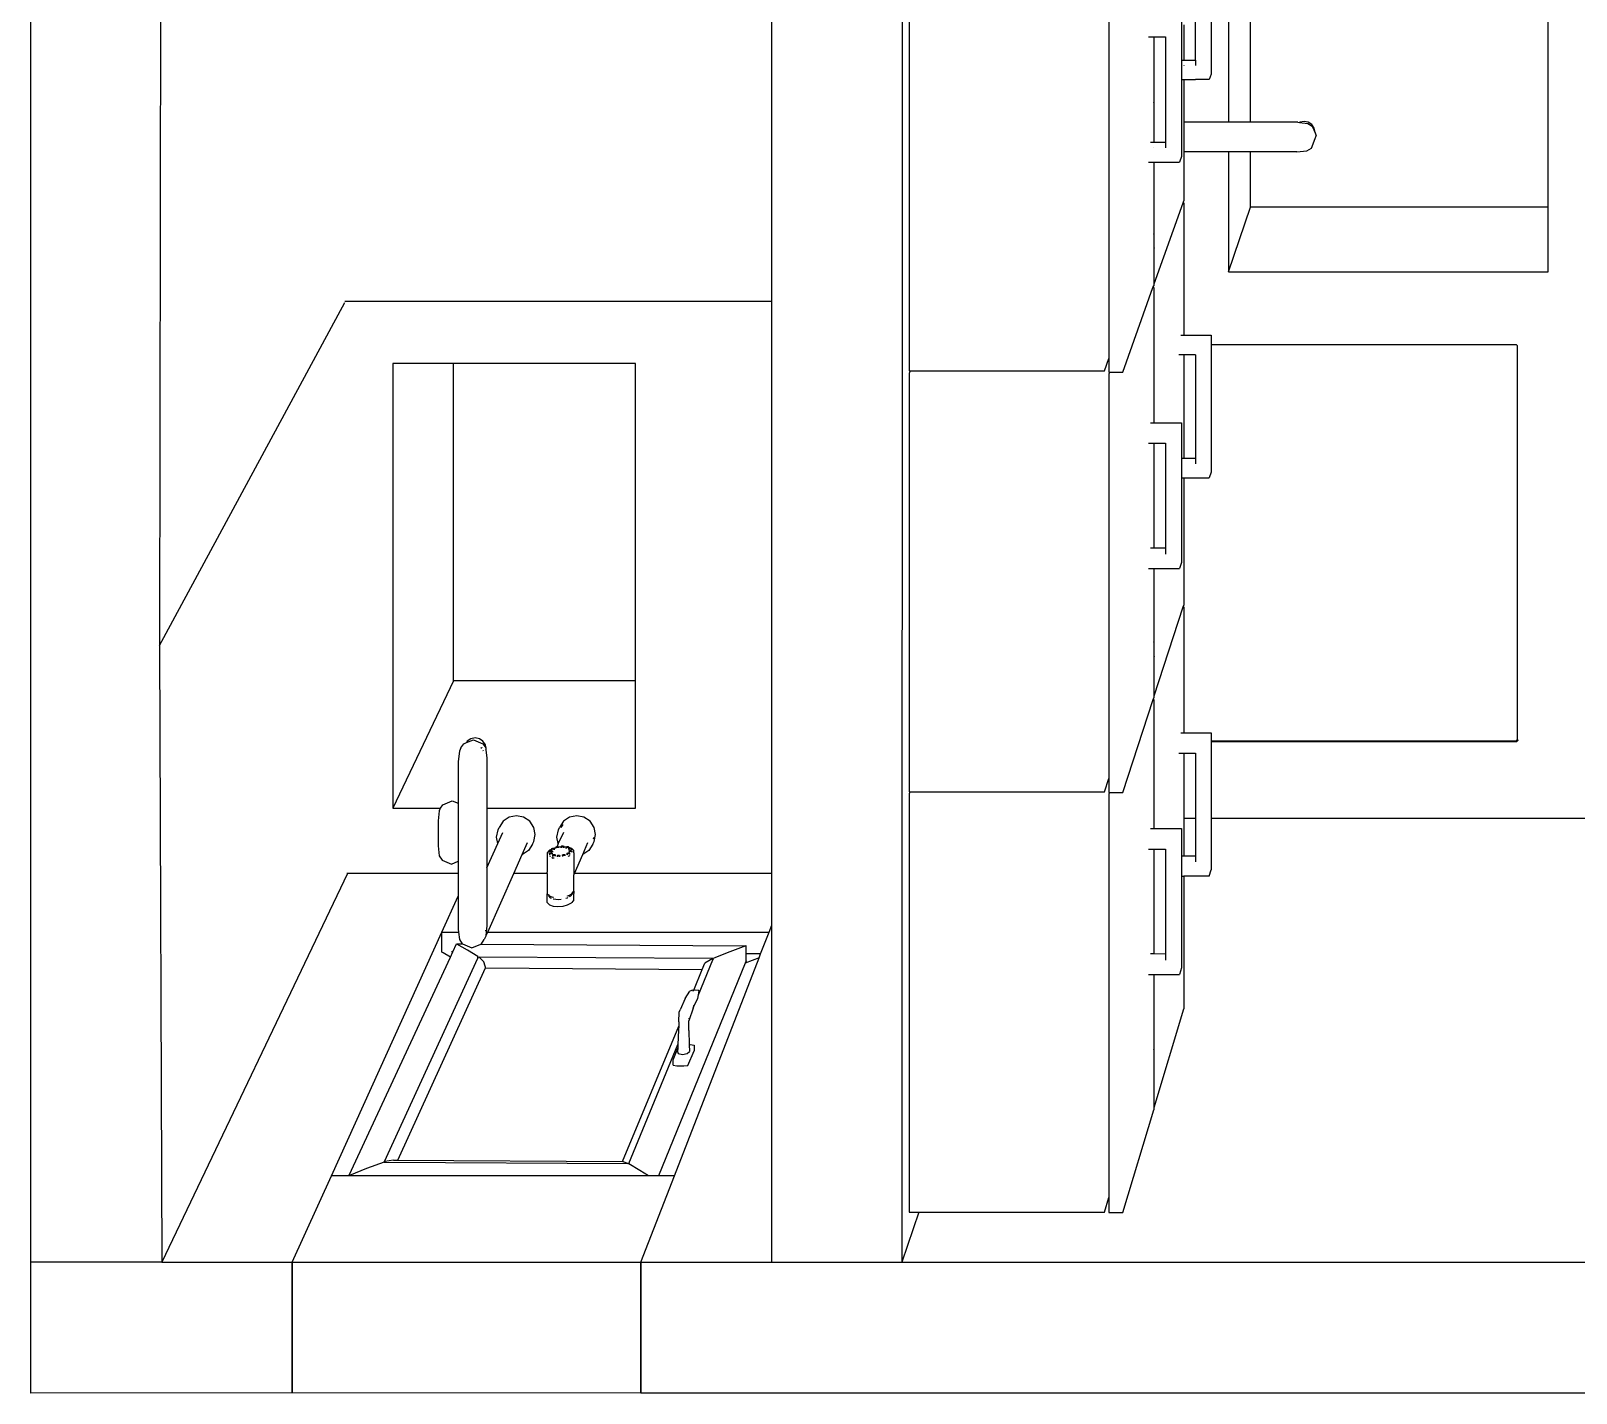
# Model space of a CAD drawing. Header units: millimetres. Extents: x -650 to 3773, y 316 to 2389.
# Drawn here: x 488.7 to 589, y 416.3 to 504.7 of the extents above; entities that cross this region are included whole.
import ezdxf

# ---------------------------------------------------------------- set-up
doc = ezdxf.new("R2010")
doc.units = ezdxf.units.MM

# ---------------------------------------------------------------- blocks, each defined once
blk = doc.blocks.new('A$C1e894cf7')
for p, q in [((718.45, 56.52), (718.45, 171.98)), ((726.94, 171.98), (726.94, 39.6)), ((689.65, 105.77), (689.65, 76.61)), ((649.97, 98.49), (623.04, 98.49)), ((649.97, 98.49), (649.97, 79.17)), ((654.17, 98.49), (649.97, 98.49)), ((654.17, 77.74), (654.17, 98.49)), ((658.89, 96.4), (658.95, 96.46)), ((658.89, 76.6), (658.89, 96.4)), ((658.95, 96.46), (684.54, 96.46)), ((684.58, 96.46), (684.52, 96.47)), ((684.52, 96.47), (684.54, 96.46)), ((684.54, 96.52), (684.58, 96.51)), ((684.54, 96.46), (684.56, 96.45)), ((684.54, 96.46), (684.58, 96.46)), ((684.56, 96.45), (684.61, 96.4)), ((684.58, 96.51), (684.66, 96.42)), ((684.61, 96.4), (684.62, 76.61)), ((684.66, 96.42), (684.67, 76.61)), ((644.85, 83.3), (644.61, 83.14)), ((644.71, 83.17), (645.15, 83.35)), ((645.12, 83.35), (644.85, 83.3)), ((645.15, 83.35), (645.12, 83.35)), ((645.15, 83.35), (645.33, 83.42)), ((645.51, 83.36), (645.33, 83.42)), ((646.13, 83.11), (645.51, 83.36)), ((644.46, 82.91), (644.41, 82.64)), ((644.41, 82.64), (644.46, 82.37)), ((644.61, 83.14), (644.46, 82.91)), ((644.46, 82.37), (644.47, 82.35)), ((644.46, 82.23), (644.47, 82.35)), ((644.47, 82.35), (644.53, 82.88)), ((644.53, 82.88), (644.71, 83.17)), ((646.31, 82.82), (646.13, 83.11)), ((646.38, 82.17), (646.31, 82.82)), ((644.46, 82.23), (644.46, 79.17)), ((646.38, 82.17), (646.38, 79.17)), ((644.46, 79.17), (623.04, 79.17)), ((644.46, 79.17), (644.46, 77.74)), ((649.97, 79.17), (646.38, 79.17)), ((646.38, 79.17), (646.38, 77.74)), ((654.17, 77.74), (649.97, 79.17)), ((623.04, 77.74), (644.46, 77.74)), ((644.46, 77.74), (644.46, 74.83)), ((646.38, 77.74), (654.17, 77.74)), ((646.38, 77.74), (646.38, 74.83)), ((632.45, 76.61), (641.33, 76.61)), ((641.33, 76.61), (641.67, 76.48)), ((641.67, 76.48), (641.68, 75.59)), ((658.28, 75.72), (658.28, 76.6)), ((658.28, 76.6), (658.89, 76.6)), ((658.89, 76.6), (667.16, 76.61)), ((667.16, 76.61), (667.54, 76.48)), ((667.54, 75.59), (667.54, 76.48)), ((684.09, 75.72), (684.09, 76.61)), ((684.09, 76.61), (684.62, 76.61)), ((684.62, 76.61), (684.67, 76.61)), ((684.67, 76.61), (689.65, 76.61)), ((689.65, 76.61), (692.97, 76.61)), ((693.39, 76.48), (692.97, 76.61)), ((693.39, 76.48), (693.39, 74.83)), ((640.42, 75.59), (637.92, 75.59)), ((640.42, 75.59), (640.78, 75.59)), ((640.42, 74.83), (640.42, 75.59)), ((641.68, 74.83), (641.68, 75.59)), ((658.28, 74.83), (658.28, 75.72)), ((659.56, 75.59), (659.56, 74.83)), ((659.56, 75.59), (666.25, 75.59)), ((666.25, 75.59), (666.63, 75.59)), ((666.25, 74.83), (666.25, 75.59)), ((667.54, 74.83), (667.54, 75.59)), ((684.09, 74.83), (684.09, 75.72)), ((685.4, 75.59), (686.22, 75.59)), ((685.4, 74.83), (685.4, 75.59)), ((686.22, 75.59), (689.59, 75.6)), ((686.22, 75.59), (689.65, 75.59)), ((689.65, 75.6), (689.65, 75.59)), ((689.65, 75.59), (689.65, 74.83)), ((689.65, 75.59), (692.07, 75.59)), ((692.06, 74.83), (692.07, 75.59)), ((692.07, 75.59), (692.47, 75.59)), ((637.63, 74.69), (640.42, 74.69)), ((638.14, 74.83), (640.42, 74.83)), ((640.42, 74.69), (640.42, 74.83)), ((640.42, 74.69), (641.68, 74.69)), ((640.76, 74.83), (640.77, 74.83)), ((641.68, 74.83), (644.46, 74.83)), ((641.68, 74.69), (641.68, 74.83)), ((641.68, 74.69), (646.68, 74.69)), ((644.46, 74.83), (646.38, 74.83)), ((646.38, 74.83), (649.56, 74.83)), ((646.68, 74.69), (647.04, 74.56)), ((647.05, 73.65), (647.04, 74.56)), ((649.68, 74.79), (649.56, 74.83)), ((649.68, 74.83), (658.28, 74.83)), ((649.68, 74.79), (649.68, 74.83)), ((654.94, 72.9), (649.68, 74.79)), ((658.28, 74.63), (658.28, 74.83)), ((659.56, 74.83), (666.25, 74.83)), ((659.56, 74.83), (659.56, 74.5)), ((663.97, 73.78), (663.97, 74.69)), ((663.97, 74.69), (666.25, 74.69)), ((666.25, 74.69), (666.25, 74.83)), ((666.25, 74.69), (667.54, 74.69)), ((667.54, 74.83), (675.79, 74.83)), ((667.54, 74.69), (667.54, 74.83)), ((667.54, 74.69), (673.02, 74.69)), ((673.02, 74.69), (673.42, 74.55)), ((673.42, 73.65), (673.42, 74.55)), ((675.9, 74.8), (675.79, 74.83)), ((675.9, 74.83), (684.09, 74.83)), ((675.9, 74.8), (675.9, 74.83)), ((681.69, 72.9), (675.9, 74.8)), ((684.09, 74.63), (684.09, 74.83)), ((685.4, 74.83), (689.65, 74.83)), ((685.4, 74.5), (685.4, 74.83)), ((689.65, 74.83), (692.06, 74.83)), ((690.29, 73.78), (690.29, 74.69)), ((690.29, 74.69), (692.06, 74.69)), ((692.06, 74.69), (692.06, 74.83)), ((692.06, 74.69), (693.39, 74.69)), ((693.39, 74.83), (702.01, 74.83)), ((693.39, 74.69), (693.39, 74.83)), ((693.39, 74.69), (699.34, 74.69)), ((699.34, 74.69), (699.77, 74.56)), ((699.77, 73.65), (699.77, 74.56)), ((708.41, 72.9), (702.01, 74.83)), ((638.91, 73.65), (645.75, 73.65)), ((638.91, 72.88), (638.91, 73.65)), ((645.75, 73.65), (646.12, 73.65)), ((645.75, 72.88), (645.75, 73.65)), ((647.04, 72.88), (647.05, 73.65)), ((663.97, 72.88), (663.97, 73.78)), ((665.28, 72.88), (665.29, 73.65)), ((665.29, 73.65), (672.09, 73.65)), ((672.09, 73.65), (672.09, 72.88)), ((672.09, 73.65), (672.49, 73.65)), ((673.42, 72.88), (673.42, 73.65)), ((690.29, 72.88), (690.29, 73.78)), ((691.63, 72.88), (691.63, 73.65)), ((691.63, 73.65), (694.58, 73.65)), ((694.58, 73.65), (698.42, 73.65)), ((698.41, 72.88), (698.42, 73.65)), ((698.42, 73.65), (698.84, 73.65)), ((699.77, 72.88), (699.77, 73.65)), ((638.91, 72.88), (638.97, 72.88)), ((638.91, 72.53), (638.91, 72.88)), ((638.96, 72.9), (638.97, 72.88)), ((638.97, 72.88), (639.03, 72.88)), ((639.03, 72.9), (639.03, 72.88)), ((639.03, 72.88), (643.19, 72.88)), ((643.19, 72.88), (643.11, 72.9)), ((643.19, 72.88), (644.46, 72.88)), ((644.46, 72.9), (644.46, 72.88)), ((644.46, 72.88), (645.75, 72.88)), ((645.75, 72.67), (645.75, 72.88)), ((646.11, 72.88), (646.12, 72.88)), ((647.04, 72.53), (647.04, 72.88)), ((647.04, 72.88), (649.66, 72.88)), ((649.66, 72.88), (649.66, 72.9)), ((649.66, 72.88), (651.71, 72.88)), ((651.71, 72.88), (651.64, 72.9)), ((651.71, 72.88), (652.68, 72.88)), ((652.6, 72.9), (652.68, 72.88)), ((652.68, 72.88), (654.94, 72.88)), ((654.94, 72.88), (654.94, 72.9)), ((654.94, 72.88), (655.07, 72.88)), ((655.19, 72.83), (655.07, 72.88)), ((655.19, 72.83), (655.19, 72.88)), ((655.19, 72.88), (658.89, 72.88)), ((660.67, 70.87), (655.19, 72.83)), ((658.89, 72.88), (658.89, 72.9)), ((658.89, 72.88), (663.97, 72.88)), ((663.97, 72.67), (663.97, 72.88)), ((665.28, 72.88), (672.09, 72.88)), ((665.28, 72.53), (665.28, 72.88)), ((672.09, 72.88), (672.09, 72.67)), ((673.42, 72.53), (673.42, 72.88)), ((673.42, 72.88), (675.89, 72.88)), ((675.89, 72.88), (675.89, 72.9)), ((675.89, 72.88), (678.2, 72.88)), ((678.2, 72.88), (678.12, 72.9)), ((678.2, 72.88), (679.18, 72.88)), ((679.1, 72.9), (679.18, 72.88)), ((679.18, 72.88), (681.69, 72.88)), ((681.69, 72.88), (681.69, 72.9)), ((681.69, 72.88), (681.82, 72.88)), ((681.93, 72.84), (681.82, 72.88)), ((681.93, 72.84), (681.93, 72.88)), ((681.93, 72.88), (684.62, 72.88)), ((687.95, 70.87), (681.93, 72.84)), ((684.62, 72.9), (684.62, 72.88)), ((684.62, 72.88), (684.66, 72.88)), ((684.66, 72.9), (684.66, 72.88)), ((684.66, 72.88), (689.65, 72.88)), ((689.65, 72.9), (689.65, 72.88)), ((689.65, 72.88), (690.29, 72.88)), ((690.29, 72.67), (690.29, 72.88)), ((691.63, 72.88), (698.41, 72.88)), ((691.63, 72.53), (691.63, 72.88)), ((698.41, 72.67), (698.41, 72.88)), ((699.77, 72.88), (704.64, 72.88)), ((699.77, 72.53), (699.77, 72.88)), ((704.64, 72.88), (704.55, 72.9)), ((704.64, 72.88), (708.41, 72.88)), ((708.41, 72.88), (708.41, 72.9)), ((708.41, 72.88), (708.56, 72.88)), ((715.21, 70.87), (708.56, 72.88)), ((660.67, 70.01), (660.67, 70.87)), ((687.95, 70), (687.95, 70.87)), ((715.21, 69.97), (715.21, 70.87)), ((633.52, 69.97), (659.8, 69.97)), ((660.6, 69.68), (659.8, 69.97)), ((659.8, 69.97), (660.67, 69.97)), ((660.6, 57.08), (660.6, 69.68)), ((660.67, 70.01), (660.8, 69.97)), ((660.67, 69.97), (660.67, 70.01)), ((660.8, 69.97), (687.05, 69.97)), ((687.91, 69.68), (687.05, 69.97)), ((687.05, 69.97), (687.95, 69.97)), ((687.91, 57.06), (687.91, 69.68)), ((687.95, 70), (688.06, 69.97)), ((687.95, 69.97), (687.95, 70)), ((688.06, 69.97), (714.25, 69.97)), ((715.19, 69.68), (714.25, 69.97)), ((714.25, 69.97), (715.21, 69.97)), ((715.19, 57.63), (715.19, 69.68)), ((715.19, 57.63), (718.45, 56.52)), ((715.19, 57.01), (715.19, 57.63)), ((604.27, 56.57), (718.45, 56.52)), ((633.44, 57.01), (660.6, 57.01)), ((660.6, 57.08), (660.76, 57.01)), ((660.6, 57.01), (660.6, 57.08)), ((660.76, 57.01), (687.91, 57.01)), ((687.91, 57.06), (688.04, 57.01)), ((687.91, 57.01), (687.91, 57.06)), ((688.04, 57.01), (715.19, 57.01)), ((718.45, 48.09), (718.45, 56.52)), ((656.07, 48.09), (635.88, 48.09)), ((656.07, 20.38), (656.07, 48.09)), ((693.21, 48.09), (656.07, 48.09)), ((693.21, 48.09), (693.21, 35.29)), ((696.58, 48.09), (693.21, 48.09)), ((697.02, 47.92), (696.58, 48.09)), ((718.45, 48.09), (696.58, 48.09)), ((697.02, 29.65), (697.02, 47.92)), ((698.44, 47.36), (697.02, 47.92)), ((698.44, 47.36), (698.43, 46.42)), ((698.7, 47.27), (698.44, 47.36)), ((698.7, 47.27), (699.04, 46.36)), ((712.85, 41.77), (698.7, 47.27)), ((718.45, 39.6), (718.45, 48.09)), ((697.8, 29.21), (697.91, 46.41)), ((698.43, 46.42), (697.91, 46.42)), ((697.91, 46.42), (697.92, 46.41)), ((697.91, 46.41), (697.92, 46.41)), ((697.92, 46.41), (698.31, 45.37)), ((698.88, 46.42), (698.43, 46.42)), ((698.88, 46.42), (699.04, 46.36)), ((699.04, 46.36), (712.84, 40.74)), ((698.31, 45.37), (698.71, 44.32)), ((698.62, 29.07), (698.72, 44.26)), ((698.83, 44.27), (698.71, 44.32)), ((698.83, 44.27), (698.72, 44.27)), ((698.72, 44.27), (698.73, 44.26)), ((698.72, 44.26), (698.73, 44.26)), ((698.73, 44.26), (699.03, 43.74)), ((701.09, 43.34), (698.83, 44.27)), ((699.44, 43.57), (699.03, 43.74)), ((699.34, 29.52), (699.44, 43.57)), ((700.78, 43.02), (699.44, 43.57)), ((700.77, 43.15), (700.79, 43.33)), ((700.78, 43.02), (700.77, 43.15)), ((700.86, 43.38), (700.79, 43.33)), ((701.09, 43.34), (700.86, 43.38)), ((701.32, 43.3), (701.09, 43.34)), ((701.78, 43.05), (701.32, 43.3)), ((700.79, 42.94), (700.78, 43.02)), ((700.79, 42.94), (700.85, 42.78)), ((700.85, 42.99), (700.82, 43)), ((701.33, 42.47), (700.85, 42.78)), ((701.33, 42.47), (702.06, 42.14)), ((701.96, 42.98), (701.78, 43.05)), ((701.85, 43.01), (701.78, 43.05)), ((701.85, 43.01), (701.96, 42.98)), ((701.96, 42.98), (702.78, 42.71)), ((702.22, 42.08), (702.06, 42.14)), ((702.66, 42.69), (702.63, 42.7)), ((703.4, 42.7), (702.78, 42.71)), ((703.4, 42.7), (704.32, 42.73)), ((704.32, 42.8), (704.36, 43.05)), ((704.32, 42.73), (704.32, 42.8)), ((704.32, 42.73), (704.78, 42.75)), ((704.36, 43.05), (704.72, 43.05)), ((705.68, 42.65), (704.72, 43.05)), ((704.91, 42.6), (704.78, 42.75)), ((704.96, 42.29), (704.91, 42.6)), ((704.91, 42.02), (704.96, 42.29)), ((705.7, 42.39), (705.68, 42.65)), ((705.7, 41.93), (705.7, 42.39)), ((702.84, 42.06), (702.22, 42.08)), ((702.84, 42.06), (703.12, 42.05)), ((711.91, 38.4), (703.12, 42.05)), ((703.12, 42.05), (703.39, 42.03)), ((703.39, 42.03), (704.32, 42)), ((712.05, 38.81), (704.32, 42)), ((704.32, 42), (704.55, 41.99)), ((705.3, 41.68), (704.55, 41.99)), ((704.55, 41.99), (704.78, 41.98)), ((704.78, 41.98), (704.91, 42.02)), ((705.66, 41.68), (705.3, 41.68)), ((705.66, 41.68), (705.7, 41.93)), ((718.45, 39.59), (712.84, 41.77)), ((712.85, 41.77), (712.84, 41.77)), ((712.84, 41.77), (712.84, 40.74)), ((718.45, 39.6), (712.85, 41.77)), ((712.84, 40.74), (712.84, 40.09)), ((680.71, 39.24), (660.12, 39.24)), ((660.12, 39.24), (660.12, 27.42)), ((680.71, 39.24), (680.71, 27.42)), ((688.97, 39.24), (680.71, 39.24)), ((688.97, 29.6), (688.97, 39.24)), ((712.49, 39.53), (712.07, 38.81)), ((712.84, 40.09), (712.49, 39.53)), ((712.84, 40.09), (712.84, 24.05)), ((726.92, 39.6), (718.45, 39.6)), ((718.45, 39.59), (726.94, 39.59)), ((718.45, 16.97), (718.45, 39.59)), ((726.92, 39.6), (726.94, 39.59)), ((726.94, 39.6), (726.92, 39.6)), ((726.94, 39.59), (726.93, 16.97)), ((711.82, 23.82), (711.92, 38.38)), ((711.92, 38.39), (711.91, 38.4)), ((712.01, 38.68), (711.92, 38.39)), ((711.92, 38.39), (711.92, 38.38)), ((711.95, 22.97), (712.05, 38.75)), ((712, 38.68), (712.01, 38.68)), ((712.03, 38.75), (712.01, 38.68)), ((712.05, 38.75), (712.03, 38.75)), ((712.07, 38.81), (712.05, 38.81)), ((712.07, 38.81), (712.05, 38.79)), ((712.05, 38.75), (712.05, 38.79)), ((689.82, 36.3), (689.56, 35.9)), ((690.22, 36.56), (689.82, 36.3)), ((690.68, 36.65), (690.22, 36.56)), ((691.15, 36.56), (690.68, 36.65)), ((690.96, 36.52), (690.87, 36.54)), ((691.32, 36.48), (691.15, 36.56)), ((691.98, 35.82), (691.21, 36.15)), ((691.32, 36.48), (691.72, 36.22)), ((691.72, 36.22), (691.98, 35.82)), ((689.56, 35.9), (689.47, 35.44)), ((689.47, 35.44), (689.56, 34.97)), ((691.6, 35.12), (691.57, 35.08)), ((691.73, 35.25), (691.6, 35.12)), ((691.88, 35.25), (691.73, 35.25)), ((691.73, 35.1), (691.76, 35.11)), ((691.76, 35.11), (691.84, 35.11)), ((691.88, 35.25), (693.3, 35.25)), ((691.98, 35.82), (691.98, 35.82)), ((693.21, 35.29), (691.98, 35.82)), ((693.3, 35.25), (693.21, 35.29)), ((694.37, 35.25), (693.3, 35.25)), ((694.37, 35.25), (694.51, 35.25)), ((694.37, 35.25), (694.37, 35.25)), ((694.47, 35.16), (694.37, 35.25)), ((694.47, 35.16), (694.47, 35.16)), ((694.47, 35.16), (694.47, 35.16)), ((694.53, 35.11), (694.47, 35.16)), ((694.93, 35.25), (694.51, 35.25)), ((694.52, 35.16), (694.53, 35.16)), ((694.61, 35.09), (694.53, 35.16)), ((694.66, 34.87), (694.53, 35.11)), ((694.93, 35.25), (695.09, 35.11)), ((695.09, 35.11), (695.12, 35.08)), ((689.56, 34.97), (689.82, 34.58)), ((689.82, 34.58), (690.22, 34.32)), ((690.04, 34.52), (690.23, 34.4)), ((690.39, 34.24), (690.22, 34.32)), ((690.86, 34.14), (690.39, 34.24)), ((690.55, 34.56), (691.28, 34.23)), ((691.28, 34.23), (690.86, 34.14)), ((691.28, 34.23), (691.46, 34.15)), ((691.42, 34.53), (691.43, 34.58)), ((691.43, 34.46), (691.42, 34.53)), ((691.43, 34.58), (691.46, 34.6)), ((691.46, 34.42), (691.43, 34.46)), ((691.46, 34.87), (691.49, 34.9)), ((691.46, 34.81), (691.46, 34.87)), ((691.48, 34.75), (691.46, 34.81)), ((691.46, 34.6), (691.48, 34.75)), ((691.46, 34.6), (691.46, 34.6)), ((691.46, 34.6), (691.54, 34.6)), ((691.46, 34.57), (691.46, 34.6)), ((691.46, 34.57), (691.48, 34.54)), ((691.46, 34.57), (691.54, 34.57)), ((691.46, 34.55), (691.46, 34.57)), ((691.46, 34.52), (691.46, 34.55)), ((691.46, 34.45), (691.46, 34.51)), ((691.48, 34.46), (691.46, 34.45)), ((691.46, 34.45), (691.46, 34.45)), ((691.46, 34.45), (691.46, 34.45)), ((691.46, 34.45), (691.54, 34.45)), ((691.47, 34.42), (691.46, 34.45)), ((691.46, 34.45), (691.46, 34.45)), ((691.47, 34.42), (691.46, 34.42)), ((691.46, 34.21), (691.48, 34.25)), ((691.46, 34.15), (691.46, 34.21)), ((691.46, 34.15), (691.51, 34.13)), ((691.46, 34.14), (691.46, 34.15)), ((691.49, 34.09), (691.46, 34.14)), ((691.54, 34.42), (691.47, 34.42)), ((691.48, 34.25), (691.47, 34.42)), ((691.48, 34.75), (691.49, 34.85)), ((691.51, 34.72), (691.48, 34.75)), ((691.48, 34.75), (691.48, 34.75)), ((691.48, 34.54), (691.49, 34.5)), ((691.49, 34.5), (691.48, 34.46)), ((691.48, 34.25), (691.48, 34.25)), ((691.48, 34.25), (691.56, 34.25)), ((691.48, 34.22), (691.48, 34.25)), ((691.48, 34.22), (691.51, 34.22)), ((691.48, 34.22), (691.52, 34.22)), ((691.49, 34.22), (691.48, 34.22)), ((691.49, 34.9), (691.51, 34.9)), ((691.49, 34.87), (691.51, 34.9)), ((691.49, 34.87), (691.49, 34.87)), ((691.49, 34.87), (691.51, 34.86)), ((691.49, 34.87), (691.49, 34.87)), ((691.49, 34.87), (691.52, 34.87)), ((691.49, 34.85), (691.49, 34.87)), ((691.49, 34.87), (691.49, 34.87)), ((691.51, 34.13), (691.49, 34.22)), ((691.51, 34.9), (691.57, 35.08)), ((691.51, 34.9), (691.57, 34.9)), ((691.51, 34.86), (691.52, 34.82)), ((691.52, 34.77), (691.51, 34.75)), ((691.51, 34.75), (691.59, 34.75)), ((691.51, 34.72), (691.59, 34.72)), ((691.51, 34.22), (691.52, 34.19)), ((691.52, 34.14), (691.51, 34.11)), ((691.51, 34.11), (691.51, 34.13)), ((691.52, 34.09), (691.51, 34.11)), ((691.51, 34.11), (691.51, 34.11)), ((691.51, 34.11), (691.51, 34.11)), ((691.51, 34.11), (691.53, 34.11)), ((691.51, 34.11), (691.51, 34.11)), ((691.52, 34.82), (691.52, 34.77)), ((691.52, 34.19), (691.52, 34.14)), ((691.54, 34.87), (691.57, 34.87)), ((691.57, 35.04), (691.59, 35.09)), ((691.57, 34.97), (691.57, 35.04)), ((691.6, 34.92), (691.57, 34.97)), ((691.59, 35.09), (691.67, 35.09)), ((691.59, 35.06), (691.62, 35.06)), ((691.59, 35.06), (691.63, 35.06)), ((691.63, 34.92), (691.6, 34.92)), ((691.62, 35.06), (691.63, 35.02)), ((691.63, 34.98), (691.62, 34.95)), ((691.62, 34.95), (691.64, 34.95)), ((691.63, 35.02), (691.63, 34.98)), ((691.63, 34.92), (691.71, 34.92)), ((691.7, 34.95), (691.7, 34.95)), ((691.72, 35.04), (691.73, 35.1)), ((691.73, 34.97), (691.72, 35.04)), ((691.72, 35.04), (691.72, 35.04)), ((691.76, 34.94), (691.73, 34.97)), ((691.76, 35.08), (691.78, 35.06)), ((691.76, 35.08), (691.84, 35.08)), ((691.78, 34.97), (691.76, 34.96)), ((691.76, 34.96), (691.84, 34.96)), ((691.76, 34.94), (691.84, 34.94)), ((691.78, 35.06), (691.79, 35.01)), ((691.79, 35.01), (691.78, 34.97)), ((691.87, 34.93), (691.9, 34.96)), ((691.87, 34.87), (691.87, 34.93)), ((691.89, 34.8), (691.87, 34.87)), ((691.92, 34.78), (691.89, 34.8)), ((691.9, 34.96), (691.98, 34.96)), ((691.9, 34.93), (691.92, 34.92)), ((691.95, 34.93), (691.9, 34.93)), ((691.92, 34.92), (691.94, 34.87)), ((691.93, 34.83), (691.92, 34.81)), ((691.92, 34.81), (692, 34.81)), ((691.92, 34.78), (692, 34.78)), ((691.94, 34.87), (691.93, 34.83)), ((691.98, 34.63), (692, 34.67)), ((691.98, 34.56), (691.98, 34.63)), ((692.01, 34.51), (691.98, 34.56)), ((692.08, 34.67), (692, 34.67)), ((692.01, 34.64), (692.03, 34.64)), ((692.01, 34.64), (692.04, 34.64)), ((692.04, 34.5), (692.01, 34.51)), ((692.02, 34.26), (692.03, 34.32)), ((692.03, 34.2), (692.02, 34.26)), ((692.03, 34.64), (692.04, 34.61)), ((692.05, 34.56), (692.03, 34.53)), ((692.03, 34.53), (692.05, 34.53)), ((692.03, 34.32), (692.06, 34.33)), ((692.06, 34.16), (692.03, 34.2)), ((692.06, 34.99), (692.04, 34.97)), ((692.04, 34.61), (692.05, 34.56)), ((692.04, 34.5), (692.12, 34.5)), ((692.08, 34.94), (692.06, 34.95)), ((692.14, 34.33), (692.06, 34.33)), ((692.06, 34.3), (692.08, 34.28)), ((692.08, 34.2), (692.06, 34.19)), ((692.06, 34.19), (692.14, 34.19)), ((692.06, 34.16), (692.14, 34.16)), ((692.09, 34.88), (692.08, 34.94)), ((692.08, 34.3), (692.14, 34.3)), ((692.08, 34.28), (692.09, 34.23)), ((692.09, 34.23), (692.08, 34.2)), ((692.11, 34.53), (692.12, 34.53)), ((692.22, 34.17), (692.23, 34.17)), ((694.67, 35.04), (694.62, 35.08)), ((694.66, 34.87), (694.68, 34.82)), ((694.71, 34.96), (694.67, 35.04)), ((694.68, 34.82), (694.67, 34.84)), ((694.79, 34.82), (694.77, 34.85)), ((694.81, 34.73), (694.79, 34.82)), ((694.87, 33.93), (694.9, 34.22)), ((694.9, 34.22), (694.88, 34.42)), ((695.25, 34.84), (695.12, 35.08)), ((695.33, 34.54), (695.25, 34.84)), ((695.36, 34.21), (695.33, 34.54)), ((695.33, 33.91), (695.36, 34.21)), ((691.52, 34.08), (691.49, 34.09)), ((691.57, 33.91), (691.52, 34.08)), ((691.6, 34.08), (691.52, 34.08)), ((691.52, 34.08), (691.52, 34.08)), ((691.57, 33.94), (691.6, 33.97)), ((691.57, 33.91), (691.57, 33.94)), ((691.57, 33.88), (691.57, 33.91)), ((691.62, 33.82), (691.57, 33.91)), ((691.57, 33.91), (691.57, 33.91)), ((691.59, 33.82), (691.57, 33.88)), ((691.62, 33.79), (691.59, 33.82)), ((691.6, 33.97), (691.68, 33.97)), ((691.6, 33.94), (691.62, 33.93)), ((691.6, 33.94), (691.63, 33.94)), ((691.62, 33.93), (691.63, 33.89)), ((691.63, 33.84), (691.62, 33.82)), ((691.64, 33.82), (691.62, 33.82)), ((691.63, 33.8), (691.62, 33.82)), ((691.62, 33.79), (691.63, 33.79)), ((691.63, 33.89), (691.63, 33.84)), ((691.69, 33.68), (691.63, 33.79)), ((691.63, 33.79), (691.7, 33.79)), ((691.65, 33.94), (691.68, 33.94)), ((691.7, 33.82), (691.65, 33.82)), ((691.73, 33.64), (691.69, 33.68)), ((691.72, 33.75), (691.73, 33.81)), ((691.73, 33.68), (691.72, 33.75)), ((691.73, 33.81), (691.76, 33.82)), ((691.76, 33.64), (691.73, 33.68)), ((691.73, 33.64), (691.88, 33.51)), ((691.76, 33.82), (691.79, 33.82)), ((691.76, 33.8), (691.77, 33.79)), ((691.76, 33.79), (691.77, 33.79)), ((691.76, 33.79), (691.78, 33.76)), ((691.76, 33.79), (691.84, 33.79)), ((691.78, 33.68), (691.76, 33.67)), ((691.76, 33.67), (691.84, 33.67)), ((691.76, 33.64), (691.84, 33.64)), ((691.78, 33.84), (691.77, 33.83)), ((691.77, 33.79), (691.79, 33.82)), ((691.78, 33.86), (691.78, 33.84)), ((691.78, 33.76), (691.79, 33.72)), ((691.79, 33.72), (691.78, 33.68)), ((691.79, 33.82), (691.79, 33.89)), ((691.79, 33.82), (691.79, 33.82)), ((691.79, 33.82), (691.84, 33.82)), ((691.87, 33.79), (691.89, 33.84)), ((691.87, 33.72), (691.87, 33.79)), ((691.9, 33.67), (691.87, 33.72)), ((691.88, 33.51), (693.12, 33.51)), ((691.89, 33.84), (691.97, 33.84)), ((691.9, 33.81), (691.92, 33.81)), ((691.9, 33.81), (691.93, 33.81)), ((691.93, 33.67), (691.9, 33.67)), ((691.92, 33.81), (691.93, 33.77)), ((691.94, 33.73), (691.92, 33.7)), ((691.92, 33.7), (691.94, 33.7)), ((691.93, 33.77), (691.94, 33.73)), ((691.93, 33.67), (692.01, 33.67)), ((691.98, 34), (692.01, 34.03)), ((691.98, 33.93), (691.98, 34)), ((692, 33.87), (691.98, 33.93)), ((692.03, 33.85), (692, 33.87)), ((692, 33.7), (692.01, 33.7)), ((692.01, 34.03), (692.09, 34.03)), ((692.01, 34), (692.03, 33.98)), ((692.01, 34), (692.09, 34)), ((692.03, 33.98), (692.05, 33.94)), ((692.04, 33.9), (692.03, 33.88)), ((692.03, 33.88), (692.11, 33.88)), ((692.03, 33.85), (692.11, 33.85)), ((692.05, 33.94), (692.04, 33.9)), ((692.06, 33.67), (692.08, 33.67)), ((692.08, 33.67), (692.1, 33.71)), ((692.1, 33.71), (692.09, 33.73)), ((692.16, 33.85), (692.17, 33.84)), ((692.17, 33.86), (692.18, 33.85)), ((692.17, 33.85), (692.18, 33.85)), ((692.18, 33.85), (692.18, 33.85)), ((692.19, 33.9), (692.2, 33.9)), ((692.19, 33.87), (692.2, 33.88)), ((692.19, 33.83), (692.23, 33.81)), ((692.21, 33.95), (692.2, 33.96)), ((692.2, 33.89), (692.21, 33.95)), ((692.2, 33.9), (692.2, 33.89)), ((692.2, 33.89), (692.25, 33.86)), ((692.2, 33.89), (692.2, 33.89)), ((692.2, 33.88), (692.2, 33.89)), ((693.21, 33.51), (693.12, 33.51)), ((693.21, 33.51), (693.21, 31.34)), ((693.21, 33.51), (694.51, 33.51)), ((694.51, 33.51), (694.51, 33.51)), ((694.51, 33.51), (694.53, 33.51)), ((694.53, 33.51), (694.61, 33.59)), ((694.93, 33.51), (694.53, 33.51)), ((694.61, 33.59), (694.66, 33.64)), ((694.61, 33.59), (694.62, 33.59)), ((694.66, 33.64), (694.75, 33.88)), ((694.66, 33.59), (694.67, 33.59)), ((694.67, 33.59), (694.79, 33.71)), ((694.75, 33.88), (694.76, 33.93)), ((694.75, 33.91), (694.76, 33.93)), ((694.79, 33.71), (694.81, 33.77)), ((694.86, 33.89), (694.87, 33.93)), ((695.09, 33.51), (694.93, 33.51)), ((695.22, 33.64), (695.09, 33.51)), ((695.22, 33.64), (695.25, 33.67)), ((695.25, 33.67), (695.33, 33.91)), ((689.82, 32.38), (689.56, 31.98)), ((690.22, 32.64), (689.82, 32.38)), ((690.68, 32.73), (690.22, 32.64)), ((691.15, 32.64), (690.68, 32.73)), ((691.32, 32.56), (691.15, 32.64)), ((691.98, 31.88), (691.21, 32.23)), ((691.32, 32.56), (691.72, 32.3)), ((691.72, 32.3), (691.98, 31.9)), ((689.56, 31.98), (689.47, 31.52)), ((689.47, 31.52), (689.56, 31.05)), ((691.98, 31.9), (691.98, 31.88)), ((693.21, 31.34), (691.98, 31.88)), ((697.02, 29.65), (693.21, 31.34)), ((689.56, 31.05), (689.82, 30.66)), ((689.82, 30.66), (690.22, 30.4)), ((690.39, 30.32), (690.22, 30.4)), ((690.86, 30.22), (690.39, 30.32)), ((691.27, 30.31), (690.55, 30.63)), ((691.27, 30.31), (690.86, 30.22)), ((692.84, 29.6), (691.27, 30.31)), ((684.48, 29.11), (684.42, 28.83)), ((684.63, 29.34), (684.48, 29.11)), ((684.53, 28.72), (684.79, 29.34)), ((684.87, 29.5), (684.63, 29.34)), ((684.79, 29.34), (685.07, 29.53)), ((685.14, 29.55), (684.87, 29.5)), ((685.01, 29.24), (685.06, 29.28)), ((685.09, 29.24), (685.04, 29.21)), ((685.07, 29.53), (685.19, 29.54)), ((685.11, 29.25), (685.09, 29.24)), ((685.19, 29.54), (685.14, 29.55)), ((685.19, 29.54), (685.74, 29.6)), ((685.21, 29.34), (685.26, 29.35)), ((685.74, 29.6), (688.97, 29.6)), ((688.97, 29.6), (692.84, 29.6)), ((692.84, 29.6), (696.61, 29.6)), ((696.61, 29.6), (697.24, 29.53)), ((696.87, 29.51), (696.93, 29.52)), ((696.93, 29.52), (696.97, 29.51)), ((697.19, 29.57), (697.02, 29.65)), ((697.02, 29.52), (697.02, 29.55)), ((697.19, 29.57), (697.24, 29.53)), ((697.24, 29.53), (697.25, 29.53)), ((697.24, 29.53), (697.28, 29.53)), ((697.28, 29.53), (697.5, 29.43)), ((697.78, 29.25), (697.5, 29.43)), ((697.8, 29.21), (697.78, 29.25)), ((698.04, 28.62), (697.8, 29.21)), ((698.94, 29.41), (698.63, 29.07)), ((699.23, 29.49), (698.94, 29.41)), ((699.23, 29.5), (699.23, 29.49)), ((699.29, 29.5), (699.23, 29.49)), ((699.29, 29.51), (699.29, 29.5)), ((699.34, 29.51), (699.29, 29.5)), ((699.34, 29.52), (699.34, 29.51)), ((699.35, 29.51), (699.34, 29.51)), ((711.82, 23.82), (699.35, 29.51)), ((684.42, 28.83), (684.48, 28.56)), ((684.48, 28.56), (684.63, 28.32)), ((684.71, 28.27), (684.53, 28.72)), ((684.63, 28.32), (684.71, 28.27)), ((684.79, 28.1), (684.71, 28.27)), ((685.07, 27.91), (684.79, 28.1)), ((697.79, 28.01), (698.04, 28.62)), ((698.2, 28.33), (697.8, 27.65)), ((698.61, 29.02), (698.2, 28.33)), ((698.72, 29.02), (698.61, 29.02)), ((698.63, 29.07), (698.62, 29.07)), ((698.72, 29.02), (698.63, 29.07)), ((698.63, 29.07), (698.63, 29.07)), ((711.92, 22.96), (698.72, 29.02)), ((680.71, 27.42), (660.12, 27.42)), ((660.12, 27.42), (660.12, 23.5)), ((680.71, 27.42), (688.97, 23.5)), ((685.07, 27.91), (685.28, 27.81)), ((685.28, 27.81), (685.95, 27.74)), ((685.95, 27.74), (688.66, 27.74)), ((688.5, 27.35), (688.66, 27.74)), ((688.76, 26.74), (688.5, 27.35)), ((688.66, 27.74), (692.42, 27.74)), ((692.35, 26.69), (692.6, 27.3)), ((692.6, 27.3), (692.42, 27.74)), ((692.42, 27.74), (693.21, 27.74)), ((693.21, 27.74), (693.21, 20.54)), ((693.21, 27.74), (694.69, 27.74)), ((697.02, 26.68), (694.69, 27.74)), ((694.69, 27.74), (696.83, 27.74)), ((696.83, 27.74), (697.02, 27.76)), ((697.02, 27.76), (697.5, 27.81)), ((697.02, 27.76), (697.02, 27.77)), ((697.02, 26.68), (697.02, 27.76)), ((697.5, 27.81), (697.78, 28)), ((697.78, 28), (697.79, 28.01)), ((697.79, 27.65), (697.79, 28.01)), ((697.8, 27.65), (697.79, 27.65)), ((697.8, 27.65), (697.79, 27.63)), ((698.31, 27.39), (697.79, 27.63)), ((698.31, 27.39), (698.31, 27.3)), ((698.65, 27.23), (698.31, 27.39)), ((698.65, 27.23), (698.37, 26.75)), ((712.8, 20.66), (698.65, 27.23)), ((688.97, 26.59), (688.76, 26.74)), ((688.97, 23.5), (688.97, 26.59)), ((689.04, 26.55), (688.97, 26.59)), ((689.04, 26.55), (689.14, 26.5)), ((689.14, 26.5), (689.8, 26.43)), ((689.8, 26.43), (691.41, 26.43)), ((691.41, 26.43), (692.07, 26.5)), ((692.07, 26.5), (692.35, 26.69)), ((698.33, 26.68), (697.02, 26.68)), ((712.84, 19.52), (697.02, 26.68)), ((698.37, 26.75), (698.33, 26.68)), ((660.12, 23.5), (688.97, 23.5)), ((711.82, 23.53), (711.82, 23.82)), ((711.82, 23.53), (711.92, 22.97)), ((712.84, 24.05), (712.83, 24.06)), ((712.84, 23.91), (712.83, 23.91)), ((712.83, 23.57), (712.84, 23.57)), ((712.83, 23.46), (712.84, 23.45)), ((712.84, 23.21), (712.83, 23.21)), ((712.83, 23.07), (712.84, 23.07)), ((712.84, 24.05), (712.84, 23.91)), ((712.84, 23.91), (712.84, 23.57)), ((712.84, 23.57), (712.84, 23.45)), ((712.84, 23.45), (712.84, 23.21)), ((712.84, 23.21), (712.84, 23.07)), ((712.84, 23.07), (712.84, 22.96)), ((711.92, 22.97), (711.95, 22.97)), ((711.95, 22.96), (711.92, 22.96)), ((711.95, 22.96), (711.95, 22.97)), ((711.95, 22.92), (711.95, 22.96)), ((711.95, 22.92), (712.37, 21.79)), ((712.83, 22.96), (712.84, 22.96)), ((712.84, 22.95), (712.83, 22.95)), ((712.84, 22.84), (712.83, 22.85)), ((712.84, 22.96), (712.84, 22.95)), ((712.84, 22.95), (712.84, 22.84)), ((712.84, 22.84), (712.84, 20.67)), ((712.37, 21.79), (712.81, 20.67)), ((678.41, 8.35), (656.15, 20.38)), ((693.21, 20.54), (718.45, 8.49)), ((693.21, 20.54), (693.21, 20.5)), ((712.84, 20.66), (712.8, 20.66)), ((712.81, 20.67), (712.84, 20.67)), ((712.84, 20.67), (712.84, 20.66)), ((712.84, 20.66), (712.84, 20.32)), ((712.84, 20.32), (712.84, 19.52)), ((718.45, 16.97), (712.84, 19.52)), ((718.45, 16.96), (718.45, 16.97)), ((718.45, 16.97), (726.93, 16.97)), ((718.45, 8.49), (718.45, 16.96)), ((726.93, 16.96), (718.45, 16.96)), ((726.93, 16.97), (726.93, 16.96)), ((726.93, 16.96), (726.94, 0)), ((574.2, 8.49), (678.41, 8.35)), ((678.41, 8.35), (718.45, 8.49)), ((718.45, 8.49), (718.45, 0)), ((718.45, 0), (574.2, 0)), ((726.94, 0), (718.45, 0))]:
    blk.add_line(p, q)

msp = doc.modelspace()

# ---------------------------------------------------------------- block references
at = {"rotation": 270}
msp.add_blockref('A$C1e894cf7', (488.68, 1143.21), dxfattribs=at)

doc.saveas('drawing.dxf')
